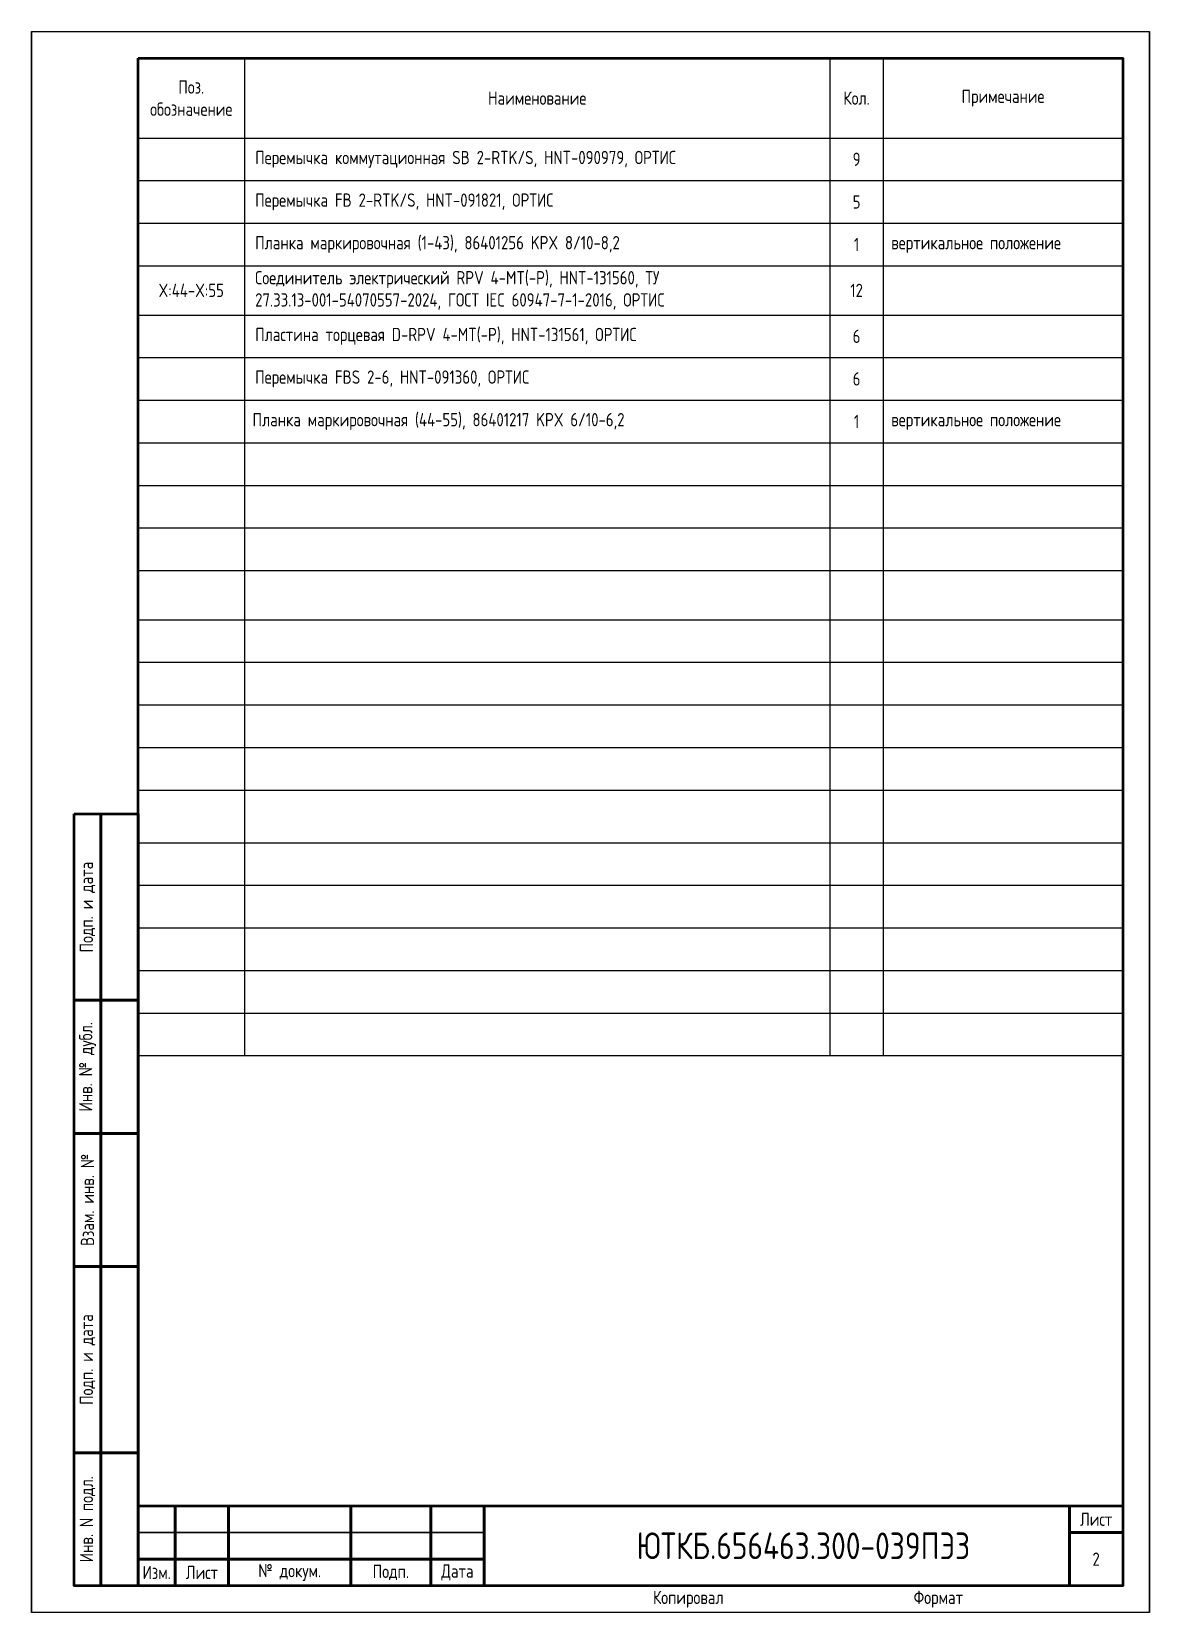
# Paper-space layout 'ПЭ3 2' of a CAD drawing. Header units: millimetres. Extents: x -87 to 31, y 22 to 188.
# The model-space entities are those that its viewports show. They can reach past a viewport. Long polylines and large blocks are cut down to what shows.
import ezdxf

# ---------------------------------------------------------------- set-up
doc = ezdxf.new("R2010")
doc.units = ezdxf.units.MM
doc.styles.add('Gost_type_A', font='GOST_0.TTF')

# ---------------------------------------------------------------- blocks, each defined once
blk = doc.blocks.new('Формат_А3')
blk.add_lwpolyline([(-420, 297), (0, 297), (0, 0), (-420, 0)], close=True)
blk = doc.blocks.new('Штамп левый нижний')
at = {"lineweight": 50}
for points in [[(-12, 145), (-7, 145), (-7, 110), (-12, 110)], [(-7, 145), (0, 145), (0, 110), (-7, 110)], [(-12, 110), (-7, 110), (-7, 85), (-12, 85)], [(-7, 110), (0, 110), (0, 85), (-7, 85)], [(-12, 85), (-7, 85), (-7, 60), (-12, 60)], [(-7, 85), (0, 85), (0, 60), (-7, 60)], [(-12, 60), (-7, 60), (-7, 25), (-12, 25)], [(-7, 60), (0, 60), (0, 25), (-7, 25)], [(-12, 25), (-7, 25), (-7, 0), (-12, 0)], [(-7, 25), (0, 25), (0, 0), (-7, 0)]]:
    blk.add_lwpolyline(points, close=True, dxfattribs=at)
at = {"char_height": 2.5, "attachment_point": 5, "rotation": 90, "style": 'Gost_type_A'}
for s, insert, width in [('Подп. и дата', (-9.5, 127.5), 35), ('Инв. № дубл.', (-9.5, 97.5), 25), ('Взам. инв. №', (-9.5, 72.5), 25), ('Подп. и дата', (-9.5, 42.5), 35), ('Инв. N подл.', (-9.5, 12.5), 25)]:
    blk.add_mtext(s, dxfattribs=dict(at, insert=insert, width=width))
blk = doc.blocks.new('Формат_А4')
blk.add_lwpolyline([(0, 297), (0, 0), (-210, 0), (-210, 297)], close=True)
at = {"lineweight": 50}
blk.add_lwpolyline([(-190, 292), (-5, 292), (-5, 5), (-190, 5)], close=True, dxfattribs=at)
blk = doc.blocks.new('Штамп малый нижний')
at = {"lineweight": 50}
for points in [[(-185, 15), (-178, 15), (-178, 5), (-185, 5)], [(-178, 15), (-168, 15), (-168, 5), (-178, 5)], [(-168, 15), (-145, 15), (-145, 5), (-168, 5)], [(-145, 15), (-130, 15), (-130, 5), (-145, 5)], [(-130, 15), (-120, 15), (-120, 5), (-130, 5)], [(-120, 15), (-10, 15), (-10, 0), (-120, 0)], [(-10, 15), (0, 15), (0, 10), (-10, 10)], [(-10, 10), (0, 10), (0, 0), (-10, 0)], [(-185, 5), (-178, 5), (-178, 0), (-185, 0)], [(-178, 5), (-168, 5), (-168, 0), (-178, 0)], [(-168, 5), (-145, 5), (-145, 0), (-168, 0)], [(-145, 5), (-130, 5), (-130, 0), (-145, 0)], [(-130, 5), (-120, 5), (-120, 0), (-130, 0)]]:
    blk.add_lwpolyline(points, close=True, dxfattribs=at)
for points in [[(-185, 15), (-178, 15), (-178, 10), (-185, 10)], [(-178, 15), (-168, 15), (-168, 10), (-178, 10)], [(-168, 15), (-145, 15), (-145, 10), (-168, 10)], [(-145, 15), (-130, 15), (-130, 10), (-145, 10)], [(-130, 15), (-120, 15), (-120, 10), (-130, 10)], [(-185, 10), (-178, 10), (-178, 5), (-185, 5)], [(-178, 10), (-168, 10), (-168, 5), (-178, 5)], [(-168, 10), (-145, 10), (-145, 5), (-168, 5)], [(-145, 10), (-130, 10), (-130, 5), (-145, 5)], [(-130, 10), (-120, 10), (-120, 5), (-130, 5)]]:
    blk.add_lwpolyline(points, close=True)
at = {"char_height": 2.5, "style": 'Gost_type_A'}
for s, insert, width, attachment_point in [('Лист', (-5, 12.5), 10, 5), ('Изм.', (-181.5, 2.5), 7, 5), ('Лист', (-173, 2.5), 10, 5), ('№ докум.', (-156.5, 2.5), 23, 5), ('Подп.', (-137.5, 2.5), 15, 5), ('Дата', (-125, 2.5), 10, 5), ('Копировал', (-75, -2.53), 13.1202, 6), ('Формат', (-30, -2.53), 13.1202, 6)]:
    blk.add_mtext(s, dxfattribs=dict(at, insert=insert, width=width, attachment_point=attachment_point))
blk = doc.blocks.new('*T18')
at = {"color": 0, "lineweight": -2, "transparency": 16777216}
for p, q in [((0, 0), (185, 0)), ((0, 0), (0, -15)), ((20, 0), (20, -15)), ((130, 0), (130, -15)), ((140, 0), (140, -15)), ((185, 0), (185, -15)), ((210, 0), (395, 0)), ((210, 0), (210, -15)), ((230, 0), (230, -15)), ((340, 0), (340, -15)), ((350, 0), (350, -15)), ((395, 0), (395, -15))]:
    blk.add_line(p, q, dxfattribs=at)
at = {"color": 0, "linetype": 'ByBlock', "lineweight": -2, "transparency": 16777216}
for p, q in [((0, -15), (185, -15)), ((0, -15), (0, -245.44)), ((20, -15), (20, -245.44)), ((130, -15), (130, -245.44)), ((140, -15), (140, -105.55)), ((185, -15), (185, -245.44)), ((210, -15), (395, -15)), ((210, -15), (210, -187.4)), ((230, -15), (230, -187.4)), ((340, -15), (340, -187.4)), ((350, -15), (350, -64.25)), ((395, -15), (395, -187.4)), ((210, -23), (395, -23)), ((0, -28.63), (185, -28.63)), ((210, -31), (395, -31)), ((0, -38.06), (185, -38.06)), ((210, -39), (395, -39)), ((0, -47.49), (185, -47.49)), ((210, -48.25), (395, -48.25)), ((210, -56.25), (395, -56.25)), ((0, -56.88), (185, -56.88)), ((0, -64.88), (185, -64.88)), ((210, -64.25), (395, -64.25)), ((350, -64.25), (350, -72.25)), ((0, -72.88), (185, -72.88)), ((210, -72.25), (395, -72.25)), ((350, -72.25), (350, -88.25)), ((0, -80.88), (185, -80.88)), ((210, -80.25), (395, -80.25)), ((210, -88.25), (395, -88.25)), ((350, -88.25), (350, -96.25)), ((0, -89.55), (185, -89.55)), ((0, -97.55), (185, -97.55)), ((210, -96.25), (395, -96.25)), ((350, -96.25), (350, -113.5)), ((0, -105.55), (185, -105.55)), ((140, -105.55), (140, -185.55)), ((210, -105.5), (395, -105.5)), ((0, -113.55), (185, -113.55)), ((210, -113.5), (395, -113.5)), ((350, -113.5), (350, -121.5)), ((0, -121.55), (185, -121.55)), ((210, -121.5), (395, -121.5)), ((350, -121.5), (350, -187.4)), ((0, -129.55), (185, -129.55)), ((210, -129.5), (395, -129.5)), ((0, -137.55), (185, -137.55)), ((210, -137.5), (395, -137.5)), ((0, -145.55), (185, -145.55)), ((210, -147.4), (395, -147.4)), ((0, -153.55), (185, -153.55)), ((210, -155.4), (395, -155.4)), ((0, -161.55), (185, -161.55)), ((210, -163.4), (395, -163.4)), ((0, -169.55), (185, -169.55)), ((210, -171.4), (395, -171.4)), ((0, -177.55), (185, -177.55)), ((210, -179.4), (395, -179.4)), ((0, -185.55), (185, -185.55)), ((140, -185.55), (140, -245.44)), ((210, -187.4), (395, -187.4)), ((0, -193.55), (185, -193.55)), ((0, -202.98), (185, -202.98)), ((0, -210.98), (185, -210.98)), ((0, -218.98), (185, -218.98)), ((0, -228.03), (185, -228.03)), ((0, -237.44), (185, -237.44)), ((0, -245.44), (185, -245.44))]:
    blk.add_line(p, q, dxfattribs=at)
at = {"transparency": 16777216, "char_height": 2.5, "style": 'Gost_type_A'}
for s, insert, width, attachment_point in [('Поз. обозначение', (10, -7.5), 17, 5), ('Примечание', (162.5, -7.5), 42, 5), ('Поз. обозначение', (220, -7.5), 17, 5), ('Примечание', (372.5, -7.5), 42, 5), ('Наименование', (75, -7.5), 107, 5), ('Кол.', (135, -7.5), 7, 5), ('Наименование', (285, -7.5), 107, 5), ('Кол.', (345, -7.5), 7, 5), ('Перемычка ПС 2-8, 15000020, СТЭЗ ', (21.5, -109.55), 107, 4), ('6', (135, -109.55), 7, 5), ('2', (135, -117.55), 7, 5), ('Планка маркировочная (1-14) (14,12,10,8,6,4,2; 13,11,9,7,5,3,1), 86401256 KPX 8/10-8,2', (21.5, -125.55), 107, 4), ('2', (135, -125.55), 7, 5), ('{\\C256;Блок испытательный, в составе:}', (21.5, -133.55), 107, 4), ('Блок базовый ЭПББ 4+1, 111505, ТУ 27.33.13-001-53942713-2023, ЭПРОМ', (21.5, -141.55), 107, 4), ('8', (135, -141.55), 7, 5), ('Крышка рабочая ЭПРК 4+1, 121505, ТУ 27.33.13-001-53942713-2023, ЭПРОМ', (21.5, -149.55), 107, 4), ('8', (135, -149.55), 7, 5), ('Холостая крышка ЭПХК 4+1, 141505, ТУ 27.33.13-001-53942713-2023, ЭПРОМ', (21.5, -157.55), 107, 4), ('2', (135, -157.55), 7, 5), ('Перемычка ПС 2-8, 15000020, СТЭЗ ', (21.5, -165.55), 107, 4), ('4', (135, -165.55), 7, 5), ('Планка маркировочная (1-10) (2,4.6,8,10; 1,3,5,7,9), 86401256 KPX 8/10-8,2', (21.5, -173.55), 107, 4), ('8', (135, -173.55), 7, 5), ('Планка маркировочная (1-10) (10,8,6,4,2; 9,7,5,3,1), 86401256 KPX 8/10-8,2', (21.5, -181.55), 107, 4), ('8', (135, -181.55), 7, 5)]:
    blk.add_mtext(s, dxfattribs=dict(at, insert=insert, width=width, attachment_point=attachment_point))
at = {"color": 0, "transparency": 16777216, "char_height": 2.5, "style": 'Gost_type_A'}
for s, insert, width, attachment_point in [('{\\C256;Интеллектуальное электронное устройство \\C5;ЮНИТ-М510-ВЧ-Р102-К101-В120-М179.0700-В101-С01.03\\C256;,\\PНЛПР.656122.602-XXX, }ООО Юнител Инжиниринг', (22, -21.81), 106, 4), ('Перемычка коммутационная SB 2-RTK/S, HNT-090979, ОРТИС', (232, -19), 106, 4), ('9', (345, -19), 7, 5), ('A1', (10, -21.81), 18, 5), ('1', (135, -21.81), 7, 5), ('Перемычка FB 2-RTK/S, HNT-091821, ОРТИС', (232, -27), 106, 4), ('5', (345, -27), 7, 5), ('Блок интерфейсный {\\C5;ИЧМ ЮНИТ-ИЧМ-СУГР-К-С}, ТУ 27.12.23-609-61775353-2024,     ООО Юнител Инжиниринг', (22, -33.34), 106, 4), ('A1.1', (10, -33.34), 18, 5), ('1', (135, -33.34), 7, 5), ('{\\C256;Планка маркировочная} (1-43), 86401256 KPX 8/10-8,2', (232, -35), 106, 4), ('1', (345, -35), 7, 5), ('вертикальное положение', (351.5, -35), 42, 4), ('A2', (10, -42.78), 18, 5), ('{\\C256;Приемопередатчик высокочастотных защит универсальный ПВЗУ-ЕК, ООО "Уралэнергосервис"                            }', (22, -42.78), 106, 4), ('1', (135, -42.78), 7, 5), ('Соединитель электрический RPV 4-MT(-P), HNT-131560, ТУ 27.33.13-001-54070557-2024, ГОСТ IEC 60947-7-1-2016, ОРТИС ', (232, -43.62), 106, 4), ('X:44-X:55', (220, -43.62), 18, 5), ('12', (345, -43.62), 7, 5), ('Светильник светодиодный ЖКХ-08 Д с кабелем 3 м, 5000 К,\\PТУ 3461-009-01281952-2018, Фокус ', (22, -52.19), 106, 4), ('Пластина торцевая D-RPV 4-MT(-P), HNT-131561, ОРТИС', (232, -52.25), 106, 4), ('EL1', (10, -52.19), 18, 5), ('1', (135, -52.19), 7, 5), ('6', (345, -52.25), 7, 5), ('{\\C256;Лампа СКЛ 14Н-2-Ж-2-220 П Ч IP65 ЯШГК.433137.068 ТУ, Протон-Импульс}', (22, -60.88), 106, 4), ('Перемычка FBS 2-6, HNT-091360, ОРТИС', (232, -60.25), 106, 4), ('6', (345, -60.25), 7, 5), ('HL1', (10, -60.88), 18, 5), ('1', (135, -60.88), 7, 5), ('R1', (10, -68.88), 18, 5), ('{\\C256;Резистор С5-35В, 16 Вт, 15 кОм, ±10%, ОЖО.467.541 ТУ, Кермет}', (22, -68.88), 106, 4), ('1', (135, -68.88), 7, 5), ('{\\C256;Планка маркировочная} (44-55), 86401217 KPX 6/10-6,2', (231.5, -68.25), 107, 4), ('1', (345, -68.25), 7, 5), ('вертикальное положение', (351.5, -68.25), 42, 4), ('R2-R4', (10, -76.88), 18, 5), ('{\\C256;Резистор С5-35В, 16 Вт, 68 Ом, ±10%, ОЖО.467.541 ТУ, Кермет}', (22, -76.88), 106, 4), ('3', (135, -76.88), 7, 5), ('SG1, SG2', (10, -85.21), 18, 5), ('{\\C256;Блок испытательный, в составе:}', (22, -85.21), 106, 4), ('{\\C256;Блок базовый ЭПББ 6+1, 111507, ТУ 27.33.13-001-53942713-2023, НПП "ЭПРОМ"}', (22, -93.55), 106, 4), ('2', (135, -93.55), 7, 5), ('{\\C256;Крышка рабочая ЭПРК 6+1, 121507, ТУ 27.33.13-001-53942713-2023, НПП "ЭПРОМ"}', (22, -101.55), 106, 4), ('2', (135, -101.55), 7, 5), ('{\\C256;Планка маркировочная} (1-14) (2,4.6,8,10,12,14; 1,3,5,7,9,11,13){\\C256;, 86401256 KPX 8/10-8,2}', (21.5, -117.55), 107, 4), ('горизонтальное положение', (141.5, -117.55), 42, 4), ('горизонтальное положение', (141.5, -125.55), 42, 4), ('SG3-SG10', (10, -133.55), 18, 5), ('горизонтальное положение', (141.5, -173.55), 42, 4), ('горизонтальное положение', (141.5, -181.55), 42, 4), ('SQ1, SQ2', (10, -189.55), 18, 5), ('{\\C256;Выключатель путевой ВВП11-10А313-20У311, ТУ 3428-155-00216823-2005, ВНИИР }', (22, -189.55), 106, 4), ('2', (135, -189.55), 7, 5), ('{\\C256;Блок-приставка конденсаторная ЮНИТ-БК-02, ТУ 27.12.31-601-61775353-2016, }ООО Юнител Инжиниринг', (22, -198.26), 106, 4), ('UZ1', (10, -198.26), 18, 5), ('1', (135, -198.26), 7, 5), ('WE1', (10, -206.98), 18, 5), ('Кабель 3м 2х0,75, Фокус', (22, -206.98), 106, 4), ('1', (135, -206.98), 7, 5), ('{\\C256;в составе позиции} EL1', (141.5, -206.98), 42, 4), ('WE2', (10, -214.98), 18, 5), ('Провод ПВСнг(А)-LS 2х0,75, ГОСТ 7399-97', (22, -214.98), 106, 4), ('4', (135, -214.98), 7, 5), ('{\\C256;м}', (141.5, -214.98), 42, 4), ('WE3', (10, -223.5), 18, 5), ('{\\C256;Патч-корд экранированный, категории 5е, FTP серый PC-FTP-RJ45-Cat.5e-1,5m-LSZH, 8871c, Cabeus}', (22, -223.5), 106, 4), ('1', (135, -223.5), 7, 5), ('X:1-X:43', (10, -232.73), 18, 5), ('Соединитель электрический RUT 6-RTK/S, HNT-090374, ТУ 27.33.13-001-54070557-2024, ГОСТ IEC 60947-7-1-2016, ОРТИС', (22, -232.73), 106, 4), ('43', (135, -232.73), 7, 5), ('Пластина торцевая D-RUT 6-RTK, HNT-090665, ОРТИС', (22, -241.44), 106, 4), ('10', (135, -241.44), 7, 5)]:
    blk.add_mtext(s, dxfattribs=dict(at, insert=insert, width=width, attachment_point=attachment_point))
blk = doc.blocks.new('*T43')
at = {"color": 0, "lineweight": -2, "transparency": 16777216}
for p, q in [((0, 0), (185, 0)), ((0, 0), (0, -15)), ((20, 0), (20, -15)), ((130, 0), (130, -15)), ((140, 0), (140, -15)), ((185, 0), (185, -15))]:
    blk.add_line(p, q, dxfattribs=at)
at = {"color": 0, "linetype": 'ByBlock', "lineweight": -2, "transparency": 16777216}
for p, q in [((0, -15), (185, -15)), ((0, -15), (0, -187.4)), ((20, -15), (20, -187.4)), ((130, -15), (130, -187.4)), ((140, -15), (140, -64.25)), ((185, -15), (185, -187.4)), ((0, -23), (185, -23)), ((0, -31), (185, -31)), ((0, -39), (185, -39)), ((0, -48.25), (185, -48.25)), ((0, -56.25), (185, -56.25)), ((0, -64.25), (185, -64.25)), ((140, -64.25), (140, -72.25)), ((0, -72.25), (185, -72.25)), ((140, -72.25), (140, -88.25)), ((0, -80.25), (185, -80.25)), ((0, -88.25), (185, -88.25)), ((140, -88.25), (140, -96.25)), ((0, -96.25), (185, -96.25)), ((140, -96.25), (140, -113.5)), ((0, -105.5), (185, -105.5)), ((0, -113.5), (185, -113.5)), ((140, -113.5), (140, -121.5)), ((0, -121.5), (185, -121.5)), ((140, -121.5), (140, -187.4)), ((0, -129.5), (185, -129.5)), ((0, -137.5), (185, -137.5)), ((0, -147.4), (185, -147.4)), ((0, -155.4), (185, -155.4)), ((0, -163.4), (185, -163.4)), ((0, -171.4), (185, -171.4)), ((0, -179.4), (185, -179.4)), ((0, -187.4), (185, -187.4))]:
    blk.add_line(p, q, dxfattribs=at)
at = {"transparency": 16777216, "char_height": 2.5, "attachment_point": 5, "style": 'Gost_type_A'}
for s, insert, width in [('Поз. обозначение', (10, -7.5), 17), ('Примечание', (162.5, -7.5), 42), ('Наименование', (75, -7.5), 107), ('Кол.', (135, -7.5), 7)]:
    blk.add_mtext(s, dxfattribs=dict(at, insert=insert, width=width))
at = {"color": 0, "transparency": 16777216, "char_height": 2.5, "style": 'Gost_type_A'}
for s, insert, width, attachment_point in [('Перемычка коммутационная SB 2-RTK/S, HNT-090979, ОРТИС', (22, -19), 106, 4), ('9', (135, -19), 7, 5), ('Перемычка FB 2-RTK/S, HNT-091821, ОРТИС', (22, -27), 106, 4), ('5', (135, -27), 7, 5), ('{\\C256;Планка маркировочная} (1-43), 86401256 KPX 8/10-8,2', (22, -35), 106, 4), ('1', (135, -35), 7, 5), ('вертикальное положение', (141.5, -35), 42, 4), ('Соединитель электрический RPV 4-MT(-P), HNT-131560, ТУ 27.33.13-001-54070557-2024, ГОСТ IEC 60947-7-1-2016, ОРТИС ', (22, -43.62), 106, 4), ('X:44-X:55', (10, -43.62), 18, 5), ('12', (135, -43.62), 7, 5), ('Пластина торцевая D-RPV 4-MT(-P), HNT-131561, ОРТИС', (22, -52.25), 106, 4), ('6', (135, -52.25), 7, 5), ('Перемычка FBS 2-6, HNT-091360, ОРТИС', (22, -60.25), 106, 4), ('6', (135, -60.25), 7, 5), ('{\\C256;Планка маркировочная} (44-55), 86401217 KPX 6/10-6,2', (21.5, -68.25), 107, 4), ('1', (135, -68.25), 7, 5), ('вертикальное положение', (141.5, -68.25), 42, 4)]:
    blk.add_mtext(s, dxfattribs=dict(at, insert=insert, width=width, attachment_point=attachment_point))

msp = doc.modelspace()

# ---------------------------------------------------------------- block references
at = {"color": 1}
for name, p in [('Формат_А4', (-210, 0)), ('Формат_А4', (0, 0)), ('Формат_А3', (420, 0)), ('Штамп левый нижний', (-190, 5)), ('Штамп малый нижний', (-5, 5))]:
    msp.add_blockref(name, p, dxfattribs=at)
for name, p in [('*T18', (-400, 292)), ('*T43', (-190, 292))]:
    msp.add_blockref(name, p)

# ---------------------------------------------------------------- texts
at = {"attachment_point": 5, "style": 'Gost_type_A'}
for s, insert, char_height, width in [('ЮТКБ.656463.300-039ПЭ3', (-65, 12.5), 5, 120), ('2', (-10, 10), 2.5, 10)]:
    msp.add_mtext(s, dxfattribs=dict(at, insert=insert, char_height=char_height, width=width))

psp = doc.layouts.new('ПЭ3 2')

# ---------------------------------------------------------------- viewports
at = {"layer": '0'}
psp.add_viewport(center=(-27.88, 105.01), size=(117.59, 166.304), view_center_point=(-105, 148.5), view_height=297, dxfattribs=at)

doc.saveas('drawing.dxf')
